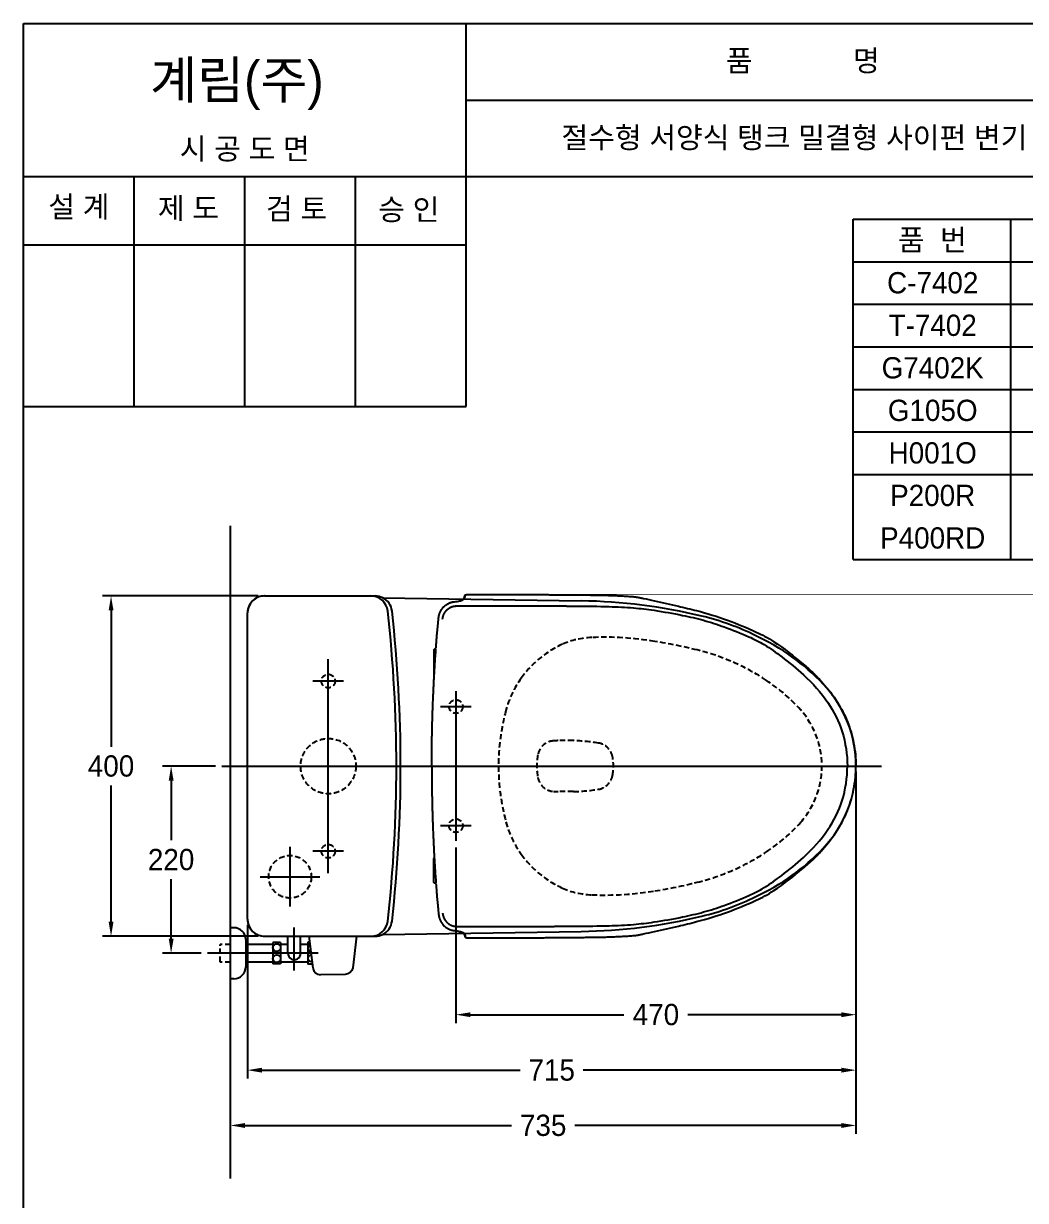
# Model space of a CAD drawing. Header units: millimetres. Extents: x 0 to 1800, y -67 to 2530.
# Drawn here: x 0 to 1177, y 1147 to 2530 of the extents above; entities that cross this region are included whole.
import ezdxf
from ezdxf.enums import TextEntityAlignment as Align
from ezdxf.lldxf.tags import DXFTag

# ---------------------------------------------------------------- set-up
doc = ezdxf.new("R2010")
doc.units = ezdxf.units.MM
doc.linetypes.add('DASHED2', pattern=[9.525, 6.35, -3.175])
for name, color, linetype in [('TEXT', 7, 'Continuous'), ('내부선 및 부속', 4, 'Continuous'), ('도각라인', 255, 'Continuous'), ('외형선', 3, 'Continuous'), ('점선', 6, 'DASHED2'), ('중심선', 1, 'DASHED'), ('치수선', 7, 'Continuous')]:
    doc.layers.add(name, color=color, linetype=linetype)
doc.styles.add('____', font='')
doc.styles.add('타이틀', font='H2GTRM.TTF', dxfattribs={"height": 25})
doc.styles.get('____').set_extended_font_data('굴림')
tags = doc.linetypes.add('DASHDOT', pattern=[70, 31, -13, 13, -13]).pattern_tags.tags
tags[10:11] = [DXFTag(74, 4), DXFTag(75, 0), DXFTag(340, '0'), DXFTag(46, 0.0), DXFTag(50, 0.0), DXFTag(44, 0.0), DXFTag(45, 0.0)]
tags[8:9] = [DXFTag(74, 4), DXFTag(75, 0), DXFTag(340, '0'), DXFTag(46, 0.0), DXFTag(50, 0.0), DXFTag(44, 0.0), DXFTag(45, 0.0)]
tags[6:7] = [DXFTag(74, 4), DXFTag(75, 0), DXFTag(340, '0'), DXFTag(46, 0.0), DXFTag(50, 0.0), DXFTag(44, 0.0), DXFTag(45, 0.0)]
tags[4:5] = [DXFTag(74, 4), DXFTag(75, 0), DXFTag(340, '0'), DXFTag(46, 0.0), DXFTag(50, 0.0), DXFTag(44, 0.0), DXFTag(45, 0.0)]
tags = doc.linetypes.add('DASHED', pattern=[25.72, 12.86, -12.86]).pattern_tags.tags
tags[6:7] = [DXFTag(74, 4), DXFTag(75, 0), DXFTag(340, '0'), DXFTag(46, 0.0), DXFTag(50, 0.0), DXFTag(44, 0.0), DXFTag(45, 0.0)]
tags[4:5] = [DXFTag(74, 4), DXFTag(75, 0), DXFTag(340, '0'), DXFTag(46, 0.0), DXFTag(50, 0.0), DXFTag(44, 0.0), DXFTag(45, 0.0)]
doc.dimstyles.new('MSADIM', dxfattribs={"dimtxt": 33, "dimasz": 17, "dimexe": 10, "dimexo": 7.5, "dimgap": 10, "dimtad": 0, "dimtih": 1, "dimtoh": 1, "dimdec": 0, "dimzin": 1, "dimdsep": 46, "dimtxsty": '____', "dimcen": 11.25, "dimadec": 0, "dimazin": 0, "dimtfac": 1, "dimtdec": 0, "dimtix": 1, "dimtmove": 0, "dimatfit": 3, "dimfxl": 1, "dimtolj": 1, "dimtzin": 1, "dimarcsym": 0})

# ---------------------------------------------------------------- blocks, each defined once
blk = doc.blocks.new('*D36')
at = {"layer": '치수선', "color": 0, "linetype": 'Continuous', "lineweight": -2, "transparency": 16777216}
for p, q in [((225.6, 1657.1), (163.4, 1657.1)), ((173.4, 1640.1), (173.4, 1569.9)), ((173.4, 1454.1), (173.4, 1524.2)), ((208.6, 1437.1), (163.4, 1437.1))]:
    blk.add_line(p, q, dxfattribs=at)
at = {"layer": '치수선', "color": 0, "linetype": 'Continuous', "transparency": 16777216}
for points in [[(170.6, 1640.1), (176.3, 1640.1), (173.4, 1657.1)], [(170.6, 1454.1), (176.3, 1454.1), (173.4, 1437.1)]]:
    blk.add_solid(points, dxfattribs=at)
at = {"layer": '치수선', "color": 0, "linetype": 'Continuous', "transparency": 16777216, "insert": (173.4, 1547.1), "char_height": 25, "attachment_point": 5, "style": '____'}
blk.add_mtext('\\A1;220', dxfattribs=at)
blk = doc.blocks.new('*D37')
at = {"layer": '치수선', "color": 0, "linetype": 'Continuous', "lineweight": -2, "transparency": 16777216}
for p, q in [((275.6, 1857.1), (92.8, 1857.1)), ((102.8, 1840.1), (102.8, 1679.9)), ((102.8, 1474.1), (102.8, 1634.2)), ((275.6, 1457.1), (92.8, 1457.1))]:
    blk.add_line(p, q, dxfattribs=at)
at = {"layer": '치수선', "color": 0, "linetype": 'Continuous', "transparency": 16777216}
for points in [[(100, 1840.1), (105.7, 1840.1), (102.8, 1857.1)], [(100, 1474.1), (105.7, 1474.1), (102.8, 1457.1)]]:
    blk.add_solid(points, dxfattribs=at)
at = {"layer": '치수선', "color": 0, "linetype": 'Continuous', "transparency": 16777216, "insert": (102.8, 1657.1), "char_height": 25, "attachment_point": 5, "style": '____'}
blk.add_mtext('\\A1;400', dxfattribs=at)
blk = doc.blocks.new('*D38')
at = {"layer": '치수선', "color": 0, "linetype": 'Continuous', "lineweight": -2, "transparency": 16777216}
for p, q in [((978.1, 1649.6), (978.1, 1354.9)), ((508.1, 1561.6), (508.1, 1354.9)), ((525.1, 1364.9), (705.4, 1364.9)), ((961.1, 1364.9), (780.7, 1364.9))]:
    blk.add_line(p, q, dxfattribs=at)
at = {"layer": '치수선', "color": 0, "linetype": 'Continuous', "transparency": 16777216}
for points in [[(525.1, 1367.7), (525.1, 1362), (508.1, 1364.9)], [(961.1, 1367.7), (961.1, 1362), (978.1, 1364.9)]]:
    blk.add_solid(points, dxfattribs=at)
at = {"layer": '치수선', "color": 0, "linetype": 'Continuous', "transparency": 16777216, "insert": (743.1, 1364.9), "char_height": 25, "attachment_point": 5, "style": '____'}
blk.add_mtext('\\A1;470', dxfattribs=at)
blk = doc.blocks.new('*D39')
at = {"layer": '치수선', "color": 0, "linetype": 'Continuous', "lineweight": -2, "transparency": 16777216}
for p, q in [((978.1, 1650.6), (978.1, 1289.7)), ((263.1, 1470.6), (263.1, 1289.7)), ((280.1, 1299.7), (583.4, 1299.7)), ((961.1, 1299.7), (657.7, 1299.7))]:
    blk.add_line(p, q, dxfattribs=at)
at = {"layer": '치수선', "color": 0, "linetype": 'Continuous', "transparency": 16777216}
for points in [[(280.1, 1302.5), (280.1, 1296.8), (263.1, 1299.7)], [(961.1, 1302.5), (961.1, 1296.8), (978.1, 1299.7)]]:
    blk.add_solid(points, dxfattribs=at)
at = {"layer": '치수선', "color": 0, "linetype": 'Continuous', "transparency": 16777216, "insert": (620.6, 1299.7), "char_height": 25, "attachment_point": 5, "style": '____'}
blk.add_mtext('\\A1;715', dxfattribs=at)
blk = doc.blocks.new('*D40')
at = {"layer": '치수선', "color": 0, "linetype": 'Continuous', "lineweight": -2, "transparency": 16777216}
for p, q in [((978.1, 1649.6), (978.1, 1224.7)), ((243.1, 1242.2), (243.1, 1244.7)), ((260.1, 1234.7), (573.4, 1234.7)), ((961.1, 1234.7), (647.7, 1234.7))]:
    blk.add_line(p, q, dxfattribs=at)
at = {"layer": '치수선', "color": 0, "linetype": 'Continuous', "transparency": 16777216}
for points in [[(260.1, 1237.5), (260.1, 1231.8), (243.1, 1234.7)], [(961.1, 1237.5), (961.1, 1231.8), (978.1, 1234.7)]]:
    blk.add_solid(points, dxfattribs=at)
at = {"layer": '치수선', "color": 0, "linetype": 'Continuous', "transparency": 16777216, "insert": (610.6, 1234.7), "char_height": 25, "attachment_point": 5, "style": '____'}
blk.add_mtext('\\A1;735', dxfattribs=at)

msp = doc.modelspace()

# ---------------------------------------------------------------- linework, layer by layer
at = {"layer": '내부선 및 부속', "linetype": 'Continuous'}
for p, q in [((247.1, 1467.1), (243.1, 1467.1)), ((261.1, 1453.1), (261.1, 1421.1)), ((310.6, 1437.1), (310.6, 1457.5)), ((325.6, 1437), (325.6, 1457.7)), ((335.1, 1457.1), (339.9, 1419.8)), ((391.1, 1457.1), (386.9, 1420.1)), ((293.1, 1447.3), (261.1, 1447.3)), ((302.1, 1449.6), (293.1, 1449.6)), ((293.1, 1449.6), (293.1, 1424.6)), ((302.1, 1449.6), (302.1, 1424.6)), ((310.6, 1447.3), (302.1, 1447.3)), ((329.6, 1447.3), (325.6, 1447.3)), ((334.1, 1447.3), (329.6, 1447.3)), ((334.1, 1450.1), (334.1, 1424.1)), ((336, 1450.1), (334.1, 1450.1)), ((293.1, 1426.8), (261.1, 1426.8)), ((334.1, 1426.8), (302.1, 1426.8)), ((302.1, 1424.6), (293.1, 1424.6)), ((339.4, 1424.1), (334.1, 1424.1)), ((378, 1412.2), (348.9, 1411.9)), ((247.1, 1407.1), (243.1, 1407.1))]:
    msp.add_line(p, q, dxfattribs=at)
at = {"layer": '내부선 및 부속', "linetype": 'Continuous', "flags": 128}
msp.add_lwpolyline([(386.9, 1420.1, -0.379025), (378, 1412.2)], format="xyb", dxfattribs=at)
at = {"layer": '내부선 및 부속', "linetype": 'Continuous'}
for centre in [(297.6, 1443.6), (297.6, 1430.6)]:
    msp.add_circle(centre, 4.5, dxfattribs=at)
for centre, radius, start, end in [((408.1, 1837.1), 20, 6.3597, 90), ((413.1, 1837.1), 20, 6.3401, 63.2172), ((-1206.9, 1657.1), 1645, 353.6403, 6.3597), ((-1206.9, 1657.1), 1650, 353.6599, 6.3401), ((247.1, 1453.1), 14, 0, 90), ((408.1, 1477.1), 20, 270, 353.6403), ((413.1, 1477.1), 20, 296.7828, 353.6599), ((337.6, 1443.1), 3.5, 108.4728, 266.3683), ((318.1, 1437.1), 7.5, 180.0532, 0.0539), ((337.6, 1431.1), 3.5, 82.8779, 291.9631), ((247.1, 1421.1), 14, 270, 360), ((348.9, 1420.9), 9, 187.4205, 270.4523)]:
    msp.add_arc(centre, radius, start, end, dxfattribs=at)
for points, knots in [([(506.3, 1850.4), (508.4, 1850.6), (511.8, 1850.9), (515.9, 1852.3), (518.1, 1854.2), (518.8, 1856.4), (519.2, 1857.6), (519.4, 1858.3)], [0, 0, 0, 0, 0.365249, 0.602127, 0.767607, 0.87495, 1, 1, 1, 1]), ([(515.8, 1852.6), (516.5, 1853.1), (517, 1853.5), (517.7, 1854.3), (517.9, 1854.9), (518.5, 1856.5), (518.7, 1857.3), (518.8, 1857.9)], [0, 0, 0, 0, 0.27184, 0.27184, 0.635663, 0.635663, 1, 1, 1, 1]), ([(728.6, 1854.2), (732.8, 1853.4), (746.4, 1850.3), (767.2, 1845.6), (796.1, 1838.9), (815.3, 1833), (827.1, 1828.6)], [0, 0, 0, 0, 0.127278, 0.411073, 0.628105, 1, 1, 1, 1]), ([(649.8, 1845.2), (662.6, 1845.1), (684.9, 1844.9), (715.4, 1843.6), (744.1, 1840), (771.6, 1835.1), (799.3, 1828.9), (825.2, 1820.3), (849, 1810.9), (872, 1799.7), (893.2, 1784), (919.7, 1762.8), (945.7, 1734.2), (964.3, 1697.3), (967.9, 1670.7), (968.1, 1657.1)], [0, 0, 0, 0, 0.093653, 0.164046, 0.223339, 0.306249, 0.368717, 0.431233, 0.506855, 0.556726, 0.618117, 0.699663, 0.805979, 0.899628, 1, 1, 1, 1]), ([(827.1, 1828.6), (838.5, 1824.3), (853.5, 1818.5), (871.5, 1809.7), (890.4, 1797.9), (909.3, 1782.9), (928.3, 1766.6), (942.2, 1751.8), (956.5, 1733.3), (969.1, 1709.4), (976.2, 1683.9), (978.1, 1666.2), (978.1, 1657.1)], [0, 0, 0, 0, 0.150256, 0.1971, 0.246973, 0.425111, 0.493876, 0.556337, 0.675024, 0.781285, 0.887301, 1, 1, 1, 1]), ([(649.8, 1468.9), (662.6, 1469), (684.9, 1469.2), (715.4, 1470.5), (744.1, 1474.1), (771.6, 1479), (799.3, 1485.2), (825.2, 1493.8), (849, 1503.2), (872, 1514.5), (893.2, 1530.1), (919.7, 1551.3), (945.7, 1579.9), (964.3, 1616.8), (967.9, 1643.4), (968.1, 1657.1)], [0, 0, 0, 0, 0.093653, 0.164046, 0.223339, 0.306249, 0.368717, 0.431233, 0.506855, 0.556726, 0.618117, 0.699663, 0.805979, 0.899628, 1, 1, 1, 1]), ([(827.1, 1485.5), (838.5, 1489.8), (853.5, 1495.6), (871.5, 1504.4), (890.4, 1516.2), (909.3, 1531.2), (928.3, 1547.5), (942.2, 1562.3), (956.5, 1580.8), (969.1, 1604.7), (976.2, 1630.2), (978.1, 1647.9), (978.1, 1657.1)], [0, 0, 0, 0, 0.150256, 0.1971, 0.246973, 0.425111, 0.493876, 0.556337, 0.675024, 0.781285, 0.887301, 1, 1, 1, 1]), ([(728.6, 1459.9), (732.8, 1460.7), (746.4, 1463.8), (767.2, 1468.5), (796.1, 1475.3), (815.3, 1481.2), (827.1, 1485.5)], [0, 0, 0, 0, 0.127278, 0.411073, 0.628105, 1, 1, 1, 1]), ([(506.3, 1463.7), (508.4, 1463.5), (511.8, 1463.2), (515.9, 1461.8), (518.1, 1459.9), (518.8, 1457.7), (519.2, 1456.5), (519.4, 1455.8)], [0, 0, 0, 0, 0.365249, 0.602127, 0.767607, 0.87495, 1, 1, 1, 1]), ([(515.8, 1461.5), (516.5, 1461.1), (517, 1460.6), (517.7, 1459.8), (517.9, 1459.2), (518.5, 1457.6), (518.7, 1456.8), (518.8, 1456.2)], [0, 0, 0, 0, 0.27184, 0.27184, 0.635663, 0.635663, 1, 1, 1, 1])]:
    msp.add_open_spline(points, degree=3, knots=knots, dxfattribs=at)
for points, weights in [([(518.8, 1857.9), (518.9, 1858.3), (519.4, 1858.3)], [1, 0.759584084041, 1]), ([(519.4, 1858.4), (519.6, 1858.5), (519.8, 1858.5)], [1, 0.973751134693, 1]), ([(519.8, 1858.5), (520.5, 1858.7), (521.2, 1858.8)], [1, 0.995997783726, 1]), ([(521.2, 1858.8), (521.7, 1858.8), (522.3, 1858.8)], [0.999999997206, 0.999717101455, 1]), ([(522.3, 1858.8), (522.3, 1858.8), (522.4, 1858.8)], [1, 0.999998083804, 1]), ([(522.4, 1858.8), (522.8, 1858.9), (523.1, 1858.9)], [1, 0.999943363946, 1]), ([(523.1, 1858.9), (523.6, 1858.9), (524, 1858.9)], [1, 0.999943431001, 1]), ([(524, 1858.9), (572.5, 1859), (620.9, 1858.6)], [1, 0.999989889562, 1]), ([(620.9, 1858.6), (645.1, 1858.5), (669.3, 1858.2)], [1, 0.999997276347, 1]), ([(669.3, 1858.2), (693.5, 1858), (717.7, 1856.2)], [1, 0.999383384362, 1]), ([(717.7, 1856.2), (718.8, 1856.1), (719.8, 1855.9)], [1, 0.999780230224, 1]), ([(719.8, 1855.9), (720.8, 1855.8), (721.8, 1855.6)], [1, 0.999994504731, 1]), ([(721.8, 1855.6), (725.2, 1854.9), (728.6, 1854.2)], [1, 0.999980849214, 1]), ([(488.3, 1834.8), (490.8, 1844.3), (499.7, 1848.5)], [1, 0.905401688025, 1]), ([(499.7, 1848.5), (502.8, 1850), (506.3, 1850.4)], [1, 0.986322156147, 1]), ([(508.8, 1845.4), (560, 1845.7), (611.3, 1845.4)], [1, 0.999987841118, 1]), ([(611.3, 1845.4), (619.8, 1845.4), (628.4, 1845.4)], [1, 0.999999608845, 1]), ([(628.4, 1845.4), (639.1, 1845.3), (649.8, 1845.2)], [1, 0.999999970663, 1]), ([(486.3, 1815.7), (487, 1823.5), (487.7, 1831.2)], [1, 0.999991161283, 1]), ([(487.7, 1831.2), (487.9, 1833), (488.3, 1834.8)], [1, 0.996846757362, 1]), ([(484.6, 1795.2), (485.3, 1805.2), (486.1, 1815.2)], [1, 0.999985361006, 1]), ([(479.6, 1657.1), (479.6, 1725.9), (484.6, 1794.5)], [1, 0.999331821687, 1]), ([(483.3, 1794.5), (482.2, 1794.5), (482.2, 1793.5)], [1, 0.709781365334, 1]), ([(482.2, 1765.9), (482.2, 1765.4), (482.7, 1765.1)], [1, 0.875766676327, 1]), ([(479.6, 1657.1), (479.6, 1588.2), (484.6, 1519.6)], [1, 0.999331821687, 1]), ([(482.2, 1548.2), (482.2, 1548.8), (482.7, 1549.1)], [1, 0.875766676327, 1]), ([(483.3, 1519.6), (482.2, 1519.6), (482.2, 1520.6)], [1, 0.709781365334, 1]), ([(484.6, 1518.9), (485.3, 1508.9), (486.1, 1498.9)], [1, 0.999985361006, 1]), ([(486.3, 1498.4), (487, 1490.7), (487.7, 1482.9)], [1, 0.999991161283, 1]), ([(487.7, 1482.9), (487.9, 1481.1), (488.3, 1479.3)], [1, 0.996846757362, 1]), ([(488.3, 1479.3), (490.8, 1469.8), (499.7, 1465.6)], [1, 0.905401688025, 1]), ([(508.8, 1468.7), (560, 1468.4), (611.3, 1468.7)], [1, 0.999987841118, 1]), ([(611.3, 1468.7), (619.8, 1468.7), (628.4, 1468.8)], [1, 0.999999608845, 1]), ([(628.4, 1468.8), (639.1, 1468.8), (649.8, 1468.9)], [1, 0.999999970663, 1]), ([(499.7, 1465.6), (502.8, 1464.1), (506.3, 1463.7)], [1, 0.986322156147, 1]), ([(518.8, 1456.2), (518.9, 1455.8), (519.4, 1455.8)], [1, 0.759584084041, 1]), ([(519.4, 1455.7), (519.6, 1455.6), (519.8, 1455.6)], [1, 0.973751134693, 1]), ([(519.8, 1455.6), (520.5, 1455.4), (521.2, 1455.4)], [1, 0.995997783726, 1]), ([(521.2, 1455.4), (521.7, 1455.3), (522.3, 1455.3)], [0.999999997206, 0.999717101455, 1]), ([(522.3, 1455.3), (522.3, 1455.3), (522.4, 1455.3)], [1, 0.999998083804, 1]), ([(522.4, 1455.3), (522.8, 1455.3), (523.1, 1455.2)], [1, 0.999943363946, 1]), ([(523.1, 1455.2), (523.6, 1455.2), (524, 1455.2)], [1, 0.999943431001, 1]), ([(524, 1455.2), (572.5, 1455.1), (620.9, 1455.5)], [1, 0.999989889562, 1]), ([(620.9, 1455.5), (645.1, 1455.7), (669.3, 1455.9)], [1, 0.999997276347, 1]), ([(669.3, 1455.9), (693.5, 1456.1), (717.7, 1457.9)], [1, 0.999383384362, 1]), ([(717.7, 1457.9), (718.8, 1458), (719.8, 1458.2)], [1, 0.999780230224, 1]), ([(719.8, 1458.2), (720.8, 1458.3), (721.8, 1458.5)], [1, 0.999994504731, 1]), ([(721.8, 1458.5), (725.2, 1459.2), (728.6, 1459.9)], [1, 0.999980849214, 1])]:
    msp.add_rational_spline(points, weights, degree=2, dxfattribs=at)
for points, degree in [([(519.4, 1858.3), (519.4, 1858.3), (519.4, 1858.3), (519.4, 1858.3), (519.4, 1858.4), (519.4, 1858.4)], 5), ([(482.2, 1793.5), (482.2, 1779.7), (482.2, 1765.9)], 2), ([(484.6, 1794.5), (484, 1794.5), (483.3, 1794.5)], 2), ([(482.2, 1520.6), (482.2, 1534.4), (482.2, 1548.2)], 2), ([(484.6, 1519.6), (484, 1519.6), (483.3, 1519.6)], 2), ([(519.4, 1455.8), (519.4, 1455.8), (519.4, 1455.8), (519.4, 1455.8), (519.4, 1455.8), (519.4, 1455.7)], 5)]:
    msp.add_open_spline(points, degree=degree, dxfattribs=at)
for points in [[(492.4, 1829.7), (492.7, 1832.9), (494, 1835.8), (495.4, 1838.6), (497.7, 1840.9), (499.9, 1843.1), (502.9, 1844.2), (504.3, 1844.8), (505.8, 1845.1), (506.6, 1845.3), (507.4, 1845.3), (508.1, 1845.4), (508.8, 1845.4)], [(492.4, 1484.4), (492.7, 1481.2), (494, 1478.4), (495.4, 1475.5), (497.7, 1473.3), (499.9, 1471.1), (502.9, 1469.9), (504.3, 1469.3), (505.8, 1469), (506.6, 1468.8), (507.4, 1468.8), (508.1, 1468.7), (508.8, 1468.7)]]:
    msp.add_rational_spline(points, [1, 0.985439404838, 1, 0.983340106897, 1, 0.981753562103, 1, 0.995261594185, 1, 0.998759026639, 1, 0.99924714351, 1], degree=2, knots=[0, 0, 0, 0.253131, 0.253131, 0.505475, 0.505475, 0.756562, 0.756562, 0.881321, 0.881321, 0.943657, 0.943657, 1, 1, 1], dxfattribs=at)
at = {"layer": '도각라인', "color": 7}
for p, q in [((0, 0), (0, 2530)), ((0, 2530), (1800, 2530)), ((520, 2080), (520, 2530)), ((520, 2440), (1800, 2440)), ((0, 2350), (1800, 2350)), ((130, 2080), (130, 2350)), ((260, 2080), (260, 2350)), ((390, 2080), (390, 2350)), ((975, 1900), (975, 2300)), ((975, 2300), (1770, 2300)), ((1160, 1900), (1160, 2300)), ((0, 2270), (520, 2270)), ((975, 2250), (1770, 2250)), ((975, 2200), (1770, 2200)), ((975, 2150), (1770, 2150)), ((975, 2100), (1770, 2100)), ((0, 2080), (520, 2080)), ((975, 2050), (1770, 2050)), ((975, 2000), (1770, 2000)), ((975, 1900), (1770, 1900))]:
    msp.add_line(p, q, dxfattribs=at)
at = {"layer": '외형선', "linetype": 'Continuous'}
for p, q in [((243.1, 1172.5), (243.1, 1939.7)), ((422.1, 1854.9), (655.3, 1851.3)), ((263.1, 1477.1), (263.1, 1837.1)), ((263.1, 1477.1), (263.1, 1837.1)), ((422.1, 1459.2), (655.3, 1462.8))]:
    msp.add_line(p, q, dxfattribs=at)
at = {"layer": '외형선'}
for p, q in [((283.1, 1857.1), (413.1, 1857.1)), ((263.1, 1477.1), (263.1, 1837.1)), ((283.1, 1457.1), (413.1, 1457.1))]:
    msp.add_line(p, q, dxfattribs=at)
at = {"layer": '외형선', "linetype": 'Continuous'}
for centre, radius, start, end in [((283.1, 1837.1), 20, 89.115, 180), ((283.1, 1837.1), 20, 89.115, 180), ((645.3, 1201.4), 650, 76.5113, 89.115), ((726.9, 1541.7), 300, 63.5499, 76.5009), ((756.9, 1582.8), 250, 43.0002, 65.5086), ((838.1, 1657.1), 140, 316.5511, 43.4489), ((756.9, 1731.3), 250, 294.4914, 316.9998), ((726.9, 1772.4), 300, 283.4991, 296.4501), ((645.3, 2112.7), 650, 270.885, 283.4887), ((283.1, 1477.1), 20, 180, 270.885), ((283.1, 1477.1), 20, 180, 270.885)]:
    msp.add_arc(centre, radius, start, end, dxfattribs=at)
at = {"layer": '외형선'}
for centre, start, end in [((283.1, 1837.1), 90, 180), ((413.1, 1837.1), 63.2172, 90), ((283.1, 1477.1), 180, 270), ((413.1, 1477.1), 270, 296.7828)]:
    msp.add_arc(centre, 20, start, end, dxfattribs=at)
at = {"layer": '점선'}
for p, q in [((646.1, 1687.1), (628.1, 1687.1)), ((646.1, 1627.1), (628.1, 1627.1)), ((231.1, 1426.8), (231.1, 1447.3)), ((243.1, 1447.3), (231.1, 1447.3)), ((243.1, 1426.8), (231.1, 1426.8))]:
    msp.add_line(p, q, dxfattribs=at)
for centre, radius in [((358.1, 1757.1), 8), ((358.1, 1757.1), 8), ((508.1, 1727.1), 8), ((358.1, 1657.1), 32.5), ((358.1, 1657.1), 32.5), ((508.1, 1587.1), 8), ((358.1, 1557.1), 8), ((358.1, 1557.1), 8), ((313.1, 1527), 25)]:
    msp.add_circle(centre, radius, dxfattribs=at)
for centre, radius, start, end in [((682.8, 1691.1), 120, 114.3878, 144.7278), ((671.3, 1713.4), 95, 92.2098, 113.6056), ((682.6, 1448.6), 360, 80.5249, 92.3846), ((645.3, 1201.4), 610, 76.1264, 80.8909), ((729.2, 1541.2), 260, 56.428, 76.1264), ((677.8, 1692.9), 114.9, 144.0257, 165.0376), ((756.9, 1582.8), 210, 41.9026, 56.428), ((808.1, 1657.1), 250, 164.8038, 195.1962), ((838.1, 1657.1), 100, 318.6766, 41.3234), ((624, 1666.8), 20, 93.2705, 169.7487), ((637.1, 1437.2), 250, 92.0675, 93.2705), ((637.1, 1437.2), 250, 81.1706, 87.9325), ((672.4, 1664.5), 20, 10.7154, 81.1706), ((678.1, 1657.1), 75, 169.7487, 190.2513), ((633.1, 1657.1), 60, 349.2846, 10.7154), ((624, 1647.3), 20, 190.2513, 266.7295), ((672.4, 1649.6), 20, 278.8294, 349.2846), ((637.1, 1876.9), 250, 266.7295, 267.9325), ((637.1, 1876.9), 250, 272.0675, 278.8294), ((677.8, 1621.2), 114.9, 194.9624, 215.9743), ((756.9, 1731.3), 210, 303.572, 318.0974), ((682.8, 1623), 120, 215.2722, 245.6122), ((729.2, 1772.9), 260, 283.8736, 303.572), ((671.3, 1600.7), 95, 246.3944, 267.7902), ((682.6, 1865.5), 360, 267.6154, 279.4751), ((645.3, 2112.7), 610, 279.1091, 283.8736)]:
    msp.add_arc(centre, radius, start, end, dxfattribs=at)
at = {"layer": '중심선', "linetype": 'DASHDOT'}
for p, q in [((358.1, 1531.2), (358.1, 1782.9)), ((376.1, 1757.1), (340.1, 1757.1)), ((376.1, 1757.1), (340.1, 1757.1)), ((508.1, 1745.1), (508.1, 1569.1)), ((490.1, 1727.1), (526.1, 1727.1)), ((233.1, 1657.1), (1008.1, 1657.1)), ((490.1, 1587.1), (526.1, 1587.1)), ((313.1, 1492.1), (313.1, 1562.1)), ((313.1, 1492.1), (313.1, 1562.1)), ((376.1, 1557.1), (340.1, 1557.1)), ((376.1, 1557.1), (340.1, 1557.1)), ((278.1, 1527.1), (348.1, 1527.1)), ((278.1, 1527.1), (348.1, 1527.1)), ((318.1, 1416.8), (318.1, 1467.5)), ((346.1, 1437.1), (216.1, 1437.1))]:
    msp.add_line(p, q, dxfattribs=at)

# ---------------------------------------------------------------- texts
at = {"layer": 'TEXT', "style": '타이틀'}
msp.add_text('계림(주)', height=44, dxfattribs=at).set_placement((148.7, 2441.8))
for s, p in [('품             명', (915.7, 2486.4)), ('절수형 서양식 탱크 밀결형 사이펀 변기', (905.8, 2396)), ('시 공 도 면', (259.9, 2382.7)), ('설 계', (65, 2314.6)), ('제 도', (193.8, 2312.9)), ('검 토', (320.8, 2312.3)), ('승 인', (452.7, 2311.4)), ('품  번', (1067.9, 2275.7)), ('C-7402', (1068.3, 2225.3)), ('T-7402', (1068.3, 2175.3)), ('G7402K', (1068.3, 2125.3)), ('G105O', (1068.3, 2075.3)), ('H001O', (1068.3, 2025.3)), ('P200R', (1068.3, 1975.3)), ('P400RD', (1068.3, 1925.3))]:
    msp.add_text(s, height=25, dxfattribs=at).set_placement(p, align=Align.MIDDLE_CENTER)

# ---------------------------------------------------------------- dimensions: what is measured, and where the dimension line sits
at = {"layer": '치수선', "linetype": 'Continuous'}
for base, p1, p2, picture, middle in [((102.8, 1457.1), (283.1, 1857.1), (283.1, 1457.1), '*D37', (102.8, 1657.1)), ((173.4, 1437.1), (233.1, 1657.1), (216.1, 1437.1), '*D36', (173.4, 1547.1))]:
    dim = msp.add_linear_dim(base=base, p1=p1, p2=p2, angle=90, dimstyle='MSADIM', override={"dimtxt": 25}, dxfattribs=at)
    dim.commit()
    dim.dimension.update_dxf_attribs({"geometry": picture, "text_midpoint": middle})
for base, p1, p2, picture, middle in [((243.1, 1234.7), (978.1, 1657.1), (243.1, 1234.7), '*D40', (610.6, 1234.7)), ((978.1, 1364.9), (508.1, 1569.1), (978.1, 1657.1), '*D38', (743.1, 1364.9))]:
    dim = msp.add_linear_dim(base=base, p1=p1, p2=p2, dimstyle='MSADIM', override={"dimtxt": 25}, dxfattribs=at)
    dim.commit()
    dim.dimension.update_dxf_attribs({"geometry": picture, "text_midpoint": middle})
dim = msp.add_linear_dim(base=(263.1, 1299.7), p1=(978.1, 1658.1), p2=(263.1, 1478.1), dimstyle='MSADIM', override={"dimtxt": 25}, dxfattribs=at)
dim.commit()
dim.dimension.update_dxf_attribs({"geometry": '*D39', "text_midpoint": (620.6, 1299.7), "dimtype": 160})

doc.saveas('drawing.dxf')
